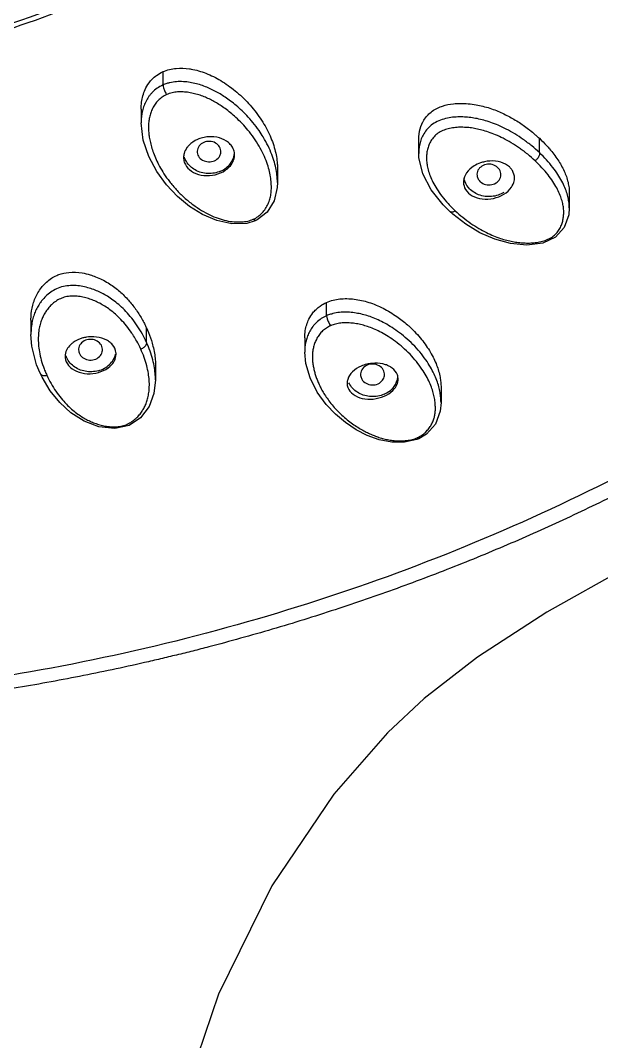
# Model space of a CAD drawing. Extents: x -1802 to -1505, y -7177 to -6757.
# Drawn here: x -1711.32 to -1694.22, y -6979.46 to -6949.41 of the extents above; entities that cross this region are included whole.
import ezdxf

# ---------------------------------------------------------------- set-up
doc = ezdxf.new("R2010")
doc.units = 0
doc.header["$LTSCALE"] = 5
doc.header["$MEASUREMENT"] = 0
doc.layers.add('DWG', color=7, linetype='CONTINUOUS')

msp = doc.modelspace()

# ---------------------------------------------------------------- linework, layer by layer
at = {"layer": 'DWG'}
for p, q in [((-1707.121, -6951.311), (-1707.121, -6950.919)), ((-1707.766, -6952.022), (-1707.766, -6952.427)), ((-1699.598, -6953.326), (-1699.598, -6952.923)), ((-1696.048, -6953.302), (-1696.048, -6952.88)), ((-1699.594, -6953.44), (-1699.598, -6953.324)), ((-1703.755, -6953.755), (-1703.755, -6954.184)), ((-1695.168, -6954.48), (-1695.168, -6954.926)), ((-1698.597, -6955.108), (-1698.693, -6955.02)), ((-1704.657, -6955.384), (-1705.093, -6955.397)), ((-1704.407, -6955.309), (-1704.657, -6955.384)), ((-1702.308, -6958.1), (-1702.308, -6957.708)), ((-1711.007, -6958.234), (-1711.007, -6958.649)), ((-1707.606, -6958.883), (-1707.606, -6958.461)), ((-1710.979, -6958.998), (-1711.007, -6958.649)), ((-1702.953, -6958.755), (-1702.953, -6959.169)), ((-1710.839, -6959.541), (-1710.979, -6958.998)), ((-1710.736, -6959.793), (-1710.839, -6959.541)), ((-1707.343, -6959.554), (-1707.343, -6959.988)), ((-1710.736, -6959.793), (-1710.736, -6959.793)), ((-1710.68, -6959.909), (-1710.736, -6959.793)), ((-1710.443, -6960.306), (-1710.68, -6959.909)), ((-1698.942, -6960.211), (-1698.942, -6960.666)), ((-1699.594, -6961.721), (-1699.658, -6961.746)), ((-1699.594, -6961.721), (-1699.595, -6961.721)), ((-1700.509, -6970.366), (-1700.513, -6970.37))]:
    msp.add_line(p, q, dxfattribs=at)
for points in [[(-1705.093, -6955.397), (-1705.541, -6955.303), (-1705.961, -6955.121), (-1706.346, -6954.882), (-1706.699, -6954.59), (-1707.021, -6954.248), (-1707.306, -6953.857), (-1707.54, -6953.417), (-1707.701, -6952.939), (-1707.766, -6952.427)], [(-1699.228, -6954.396), (-1699.477, -6953.925), (-1699.594, -6953.44)], [(-1703.755, -6954.18), (-1703.761, -6954.328), (-1703.851, -6954.715)], [(-1698.693, -6955.021), (-1698.875, -6954.839), (-1699.228, -6954.396)], [(-1703.851, -6954.715), (-1704.058, -6955.05), (-1704.349, -6955.281), (-1704.408, -6955.309)], [(-1695.168, -6954.926), (-1695.185, -6955.131), (-1695.317, -6955.502), (-1695.57, -6955.786), (-1695.948, -6955.962), (-1696.418, -6956.021), (-1696.898, -6955.977), (-1697.36, -6955.851), (-1697.797, -6955.659)], [(-1697.797, -6955.659), (-1698.21, -6955.409), (-1698.597, -6955.108)], [(-1700.393, -6961.818), (-1700.764, -6961.748), (-1701.111, -6961.621), (-1701.442, -6961.454), (-1701.756, -6961.246), (-1702.051, -6960.997), (-1702.323, -6960.707), (-1702.583, -6960.349), (-1702.795, -6959.929), (-1702.919, -6959.505), (-1702.953, -6959.169)], [(-1707.343, -6959.988), (-1707.387, -6960.391), (-1707.528, -6960.769), (-1707.78, -6961.102), (-1708.122, -6961.331), (-1708.539, -6961.421), (-1709.007, -6961.366), (-1709.444, -6961.201), (-1709.829, -6960.959), (-1710.16, -6960.657), (-1710.443, -6960.306)], [(-1698.942, -6960.657), (-1698.962, -6960.904), (-1699.109, -6961.287)], [(-1699.109, -6961.287), (-1699.37, -6961.585), (-1699.595, -6961.721)], [(-1699.658, -6961.746), (-1700.014, -6961.821), (-1700.393, -6961.818)], [(-1689.8, -6963.61), (-1691.127, -6964.307), (-1693.482, -6965.506), (-1695.828, -6966.817), (-1697.873, -6968.145), (-1699.441, -6969.362), (-1700.509, -6970.366)], [(-1700.513, -6970.37), (-1702.094, -6972.18), (-1703.919, -6974.877), (-1705.484, -6978.057), (-1706.514, -6981.097)]]:
    msp.add_lwpolyline(points, dxfattribs=at)
for points, start_tangent, end_tangent in [([(-1666.246, -6921.242), (-1666.373, -6924.492), (-1666.936, -6928.8), (-1667.944, -6933.048), (-1669.389, -6937.2), (-1671.26, -6941.224), (-1673.541, -6945.086), (-1676.214, -6948.757), (-1679.258, -6952.207), (-1682.649, -6955.407), (-1686.357, -6958.332), (-1690.355, -6960.958), (-1694.61, -6963.265), (-1699.087, -6965.233), (-1703.751, -6966.847), (-1708.563, -6968.094), (-1713.486, -6968.963)], (-0.000016, -1), (-0.990792, -0.135394)), ([(-1700.142, -6942.628), (-1703.733, -6945.589), (-1707.902, -6948.014), (-1712.491, -6949.793), (-1717.136, -6950.841)], (-0.71555, -0.698561), (-0.988684, -0.150011)), ([(-1700.016, -6942.762), (-1701.69, -6944.254), (-1704.44, -6946.257), (-1707.451, -6947.958), (-1710.676, -6949.334), (-1714.071, -6950.365), (-1717.585, -6951.035)], (-0.719061, -0.694947), (-0.990792, -0.135394)), ([(-1707.437, -6951.135), (-1707.314, -6951.029)], (0.702525, 0.711659), (0.810133, 0.586247)), ([(-1707.314, -6951.029), (-1707.121, -6950.919)], (0.810133, 0.586247), (0.915444, 0.402445)), ([(-1707.121, -6950.919), (-1706.735, -6950.822)], (0.915444, 0.402445), (0.995936, 0.090067)), ([(-1706.735, -6950.822), (-1706.343, -6950.836)], (0.995936, 0.090067), (0.989101, -0.147238)), ([(-1706.343, -6950.836), (-1706.297, -6950.844)], (0.989101, -0.147238), (0.985602, -0.16908)), ([(-1706.297, -6950.844), (-1705.858, -6950.966), (-1705.423, -6951.181), (-1705.001, -6951.48), (-1704.602, -6951.856)], (0.985602, -0.16908), (0.675063, -0.73776)), ([(-1707.648, -6951.447), (-1707.53, -6951.244)], (0.41269, 0.910872), (0.591919, 0.805998)), ([(-1707.53, -6951.244), (-1707.437, -6951.135)], (0.591919, 0.805998), (0.702525, 0.711659)), ([(-1707.121, -6951.311), (-1707.296, -6951.409)], (-0.915492, -0.402336), (-0.820143, -0.572159)), ([(-1707.006, -6951.268), (-1707.121, -6951.311)], (-0.955049, -0.296448), (-0.915355, -0.402647)), ([(-1707.121, -6951.311), (-1707.106, -6951.393), (-1707.065, -6951.5), (-1707.013, -6951.594)], (0.000018, -1), (0.562873, -0.826543)), ([(-1706.963, -6951.256), (-1707.006, -6951.268)], (-0.96556, -0.260181), (-0.955049, -0.296448)), ([(-1706.923, -6951.246), (-1706.963, -6951.256)], (-0.973792, -0.227441), (-0.96556, -0.260181)), ([(-1706.523, -6951.214), (-1706.725, -6951.215), (-1706.923, -6951.246)], (-0.998245, 0.059221), (-0.973792, -0.227441)), ([(-1706.327, -6951.237), (-1706.523, -6951.214)], (-0.98658, 0.163282), (-0.998245, 0.059221)), ([(-1705.633, -6951.469), (-1705.79, -6951.396), (-1705.959, -6951.33), (-1706.139, -6951.276), (-1706.327, -6951.237)], (-0.891973, 0.452088), (-0.98658, 0.163282)), ([(-1707.753, -6951.818), (-1707.648, -6951.447)], (0.131714, 0.991288), (0.41269, 0.910872)), ([(-1707.493, -6951.591), (-1707.547, -6951.662), (-1707.63, -6951.807)], (-0.635006, -0.772508), (-0.438778, -0.898595)), ([(-1707.296, -6951.409), (-1707.435, -6951.526), (-1707.493, -6951.591)], (-0.820143, -0.572159), (-0.635006, -0.772508)), ([(-1707.013, -6951.594), (-1707.149, -6951.671)], (-0.915452, -0.402427), (-0.822629, -0.568578)), ([(-1706.856, -6951.542), (-1707.013, -6951.594)], (-0.972711, -0.232021), (-0.915375, -0.402603)), ([(-1705.729, -6951.74), (-1705.875, -6951.673), (-1706.029, -6951.614), (-1706.192, -6951.567), (-1706.36, -6951.533), (-1706.53, -6951.515), (-1706.698, -6951.517), (-1706.856, -6951.542)], (-0.894883, 0.446301), (-0.972711, -0.232021)), ([(-1704.659, -6952.207), (-1704.838, -6952.031), (-1705.008, -6951.882), (-1705.173, -6951.755), (-1705.329, -6951.646), (-1705.481, -6951.552), (-1705.633, -6951.469)], (-0.688123, 0.725594), (-0.891973, 0.452088)), ([(-1707.766, -6952.022), (-1707.753, -6951.818)], (-0.000517, 1), (0.131714, 0.991288)), ([(-1707.63, -6951.807), (-1707.692, -6951.955), (-1707.733, -6952.106)], (-0.438778, -0.898595), (-0.21091, -0.977505)), ([(-1707.149, -6951.671), (-1707.261, -6951.764), (-1707.354, -6951.876), (-1707.427, -6951.999), (-1707.481, -6952.131)], (-0.822629, -0.568578), (-0.325603, -0.945507)), ([(-1704.974, -6952.269), (-1705.138, -6952.128), (-1705.295, -6952.006), (-1705.444, -6951.904), (-1705.587, -6951.816), (-1705.729, -6951.74)], (-0.737418, 0.675436), (-0.894883, 0.446301)), ([(-1704.602, -6951.856), (-1704.26, -6952.291)], (0.675063, -0.73776), (0.55761, -0.830103)), ([(-1698.963, -6951.955), (-1698.895, -6951.93)], (0.931005, 0.365005), (0.950501, 0.310722)), ([(-1698.895, -6951.93), (-1698.578, -6951.864), (-1698.144, -6951.862), (-1697.912, -6951.892)], (0.950501, 0.310722), (0.984829, -0.17353)), ([(-1697.912, -6951.892), (-1697.709, -6951.936)], (0.984829, -0.17353), (0.969517, -0.245022)), ([(-1697.709, -6951.936), (-1697.313, -6952.065), (-1696.96, -6952.229)], (0.969517, -0.245022), (0.884262, -0.466992)), ([(-1707.733, -6952.106), (-1707.757, -6952.255)], (-0.21091, -0.977505), (-0.107176, -0.99424)), ([(-1707.481, -6952.131), (-1707.519, -6952.265)], (-0.325603, -0.945507), (-0.212768, -0.977103)), ([(-1704.474, -6952.417), (-1704.659, -6952.207)], (-0.63205, 0.774928), (-0.688123, 0.725594)), ([(-1699.465, -6952.382), (-1699.267, -6952.136)], (0.4874, 0.873179), (0.752449, 0.658651)), ([(-1699.267, -6952.136), (-1698.963, -6951.955)], (0.752449, 0.658651), (0.931005, 0.365005)), ([(-1696.96, -6952.229), (-1696.636, -6952.419), (-1696.334, -6952.635), (-1696.167, -6952.773)], (0.884262, -0.466992), (0.755597, -0.655037)), ([(-1707.757, -6952.255), (-1707.766, -6952.401), (-1707.766, -6952.426)], (-0.107176, -0.99424), (-0.000004, -1)), ([(-1707.541, -6952.4), (-1707.549, -6952.534), (-1707.545, -6952.67)], (-0.10796, -0.994155), (0.068006, -0.997685)), ([(-1707.519, -6952.265), (-1707.541, -6952.4)], (-0.212768, -0.977103), (-0.10796, -0.994155)), ([(-1704.787, -6952.453), (-1704.802, -6952.437), (-1704.974, -6952.269)], (-0.686388, 0.727235), (-0.737418, 0.675436)), ([(-1704.624, -6952.637), (-1704.787, -6952.453)], (-0.634636, 0.772811), (-0.686388, 0.727235)), ([(-1704.175, -6952.841), (-1704.295, -6952.655), (-1704.474, -6952.417)], (-0.518404, 0.855136), (-0.63205, 0.774928)), ([(-1704.26, -6952.291), (-1703.998, -6952.753), (-1703.83, -6953.208)], (0.55761, -0.830103), (0.256879, -0.966443)), ([(-1699.573, -6952.673), (-1699.474, -6952.397), (-1699.465, -6952.382)], (0.206901, 0.978362), (0.4874, 0.873179)), ([(-1699.057, -6952.388), (-1699.231, -6952.497), (-1699.368, -6952.633)], (-0.897267, -0.441487), (-0.632732, -0.774371)), ([(-1698.859, -6952.313), (-1699.057, -6952.388)], (-0.961728, -0.274006), (-0.897267, -0.441487)), ([(-1698.651, -6952.269), (-1698.859, -6952.313)], (-0.990261, -0.139226), (-0.961728, -0.274006)), ([(-1697.685, -6952.348), (-1697.879, -6952.302), (-1698.066, -6952.272), (-1698.252, -6952.254), (-1698.446, -6952.252), (-1698.651, -6952.269)], (-0.964913, 0.262571), (-0.990261, -0.139226)), ([(-1696.774, -6952.748), (-1697.022, -6952.609), (-1697.257, -6952.498), (-1697.478, -6952.412), (-1697.685, -6952.348)], (-0.854642, 0.519218), (-0.964913, 0.262571)), ([(-1707.545, -6952.67), (-1707.53, -6952.812), (-1707.502, -6952.965), (-1707.461, -6953.131)], (0.068006, -0.997685), (0.274944, -0.96146)), ([(-1705.784, -6952.836), (-1705.958, -6952.864)], (-0.997557, -0.069853), (-0.96949, -0.24513)), ([(-1705.194, -6953.008), (-1705.462, -6952.869), (-1705.784, -6952.836)], (-0.761042, 0.648703), (-0.997557, -0.069853)), ([(-1704.452, -6952.866), (-1704.624, -6952.637)], (-0.57118, 0.820825), (-0.634636, 0.772811)), ([(-1704.133, -6952.913), (-1704.175, -6952.841)], (-0.498193, 0.867066), (-0.518404, 0.855136)), ([(-1699.598, -6952.923), (-1699.582, -6952.72)], (0.000011, 1), (0.16602, 0.986122)), ([(-1699.582, -6952.72), (-1699.573, -6952.673)], (0.16602, 0.986122), (0.206901, 0.978362)), ([(-1699.368, -6952.633), (-1699.469, -6952.783), (-1699.536, -6952.937), (-1699.576, -6953.087)], (-0.632732, -0.774371), (-0.19145, -0.981502)), ([(-1699.064, -6952.756), (-1699.173, -6952.862), (-1699.256, -6952.985), (-1699.314, -6953.116)], (-0.78455, -0.620065), (-0.328653, -0.944451)), ([(-1698.931, -6952.672), (-1699.064, -6952.756)], (-0.895648, -0.444764), (-0.78455, -0.620065)), ([(-1698.774, -6952.611), (-1698.931, -6952.672)], (-0.959473, -0.281799), (-0.895648, -0.444764)), ([(-1698.602, -6952.574), (-1698.774, -6952.611)], (-0.988802, -0.149233), (-0.959473, -0.281799)), ([(-1697.737, -6952.638), (-1697.916, -6952.598), (-1698.086, -6952.571), (-1698.254, -6952.558), (-1698.425, -6952.557), (-1698.602, -6952.574)], (-0.96724, 0.253863), (-0.988802, -0.149233)), ([(-1696.876, -6953.01), (-1697.113, -6952.879), (-1697.336, -6952.775), (-1697.544, -6952.696), (-1697.737, -6952.638)], (-0.857596, 0.514324), (-0.96724, 0.253863)), ([(-1696.048, -6953.302), (-1696.271, -6953.106), (-1696.52, -6952.916), (-1696.774, -6952.748)], (-0.726666, 0.686991), (-0.854642, 0.519218)), ([(-1696.167, -6952.773), (-1696.09, -6952.842)], (0.755597, -0.655037), (0.739647, -0.672995)), ([(-1696.09, -6952.842), (-1696.048, -6952.88)], (0.739647, -0.672995), (0.730678, -0.682722)), ([(-1707.461, -6953.131), (-1707.402, -6953.311), (-1707.324, -6953.503), (-1707.223, -6953.705), (-1707.094, -6953.921), (-1706.93, -6954.152), (-1706.73, -6954.39), (-1706.496, -6954.622), (-1706.242, -6954.83), (-1705.986, -6955.001), (-1705.74, -6955.134), (-1705.5, -6955.234), (-1705.26, -6955.302), (-1705.027, -6955.337)], (0.274944, -0.96146), (0.996805, -0.079873)), ([(-1706.361, -6953.088), (-1706.417, -6953.155)], (-0.692986, -0.720951), (-0.589072, -0.808081)), ([(-1706.107, -6952.915), (-1706.361, -6953.088)], (-0.915446, -0.402441), (-0.692986, -0.720951)), ([(-1705.925, -6953.002), (-1706.059, -6953.106), (-1706.115, -6953.254)], (-0.915446, -0.402441), (-0.059236, -0.998244)), ([(-1705.958, -6952.864), (-1706.107, -6952.915)], (-0.96949, -0.24513), (-0.915446, -0.402441)), ([(-1705.429, -6953.348), (-1705.418, -6953.286), (-1705.455, -6953.133), (-1705.576, -6953.018), (-1705.748, -6952.969), (-1705.925, -6953.002)], (0.299407, 0.954126), (-0.915446, -0.402441)), ([(-1705.097, -6953.115), (-1705.194, -6953.008)], (-0.567344, 0.823481), (-0.761042, 0.648703)), ([(-1705.068, -6953.162), (-1705.097, -6953.115)], (-0.469298, 0.88304), (-0.567344, 0.823481)), ([(-1704.295, -6953.113), (-1704.452, -6952.866)], (-0.500575, 0.865693), (-0.57118, 0.820825)), ([(-1704.165, -6953.361), (-1704.295, -6953.113)], (-0.422858, 0.906196), (-0.500575, 0.865693)), ([(-1703.998, -6953.172), (-1704.133, -6952.913)], (-0.420512, 0.907287), (-0.498193, 0.867066)), ([(-1699.576, -6953.087), (-1699.595, -6953.233)], (-0.19145, -0.981502), (-0.071599, -0.997434)), ([(-1699.314, -6953.116), (-1699.349, -6953.246)], (-0.328653, -0.944451), (-0.193515, -0.981097)), ([(-1696.631, -6953.169), (-1696.876, -6953.01)], (-0.818397, 0.574653), (-0.857596, 0.514324)), ([(-1696.048, -6952.88), (-1695.835, -6953.094)], (0.730678, -0.682722), (0.677446, -0.735573)), ([(-1695.835, -6953.094), (-1695.75, -6953.19)], (0.677446, -0.735573), (0.651803, -0.758388)), ([(-1706.5, -6953.326), (-1706.516, -6953.445)], (-0.259208, -0.965821), (-0.000059, -1)), ([(-1706.516, -6953.445), (-1706.496, -6953.577), (-1706.489, -6953.598)], (-0.000059, -1), (0.352195, -0.935927)), ([(-1706.417, -6953.155), (-1706.5, -6953.326)], (-0.589072, -0.808081), (-0.259208, -0.965821)), ([(-1705.426, -6953.846), (-1705.806, -6953.916), (-1706.175, -6953.812), (-1706.435, -6953.563), (-1706.49, -6953.438)], (-0.915446, -0.402441), (-0.29758, 0.954697)), ([(-1706.115, -6953.254), (-1706.105, -6953.34)], (-0.059236, -0.998244), (0.267768, -0.963483)), ([(-1706.105, -6953.34), (-1706.077, -6953.407), (-1705.956, -6953.523), (-1705.784, -6953.571), (-1705.608, -6953.539)], (0.267768, -0.963483), (0.915446, 0.402441)), ([(-1705.608, -6953.539), (-1705.473, -6953.434), (-1705.429, -6953.348)], (0.915446, 0.402441), (0.299407, 0.954126)), ([(-1705.426, -6953.846), (-1705.138, -6953.622), (-1705.024, -6953.361)], (0.915446, 0.402441), (0.165504, 0.986209)), ([(-1705.017, -6953.367), (-1705.04, -6953.228), (-1705.068, -6953.162)], (-0.001193, 0.999999), (-0.469298, 0.88304)), ([(-1705.06, -6953.561), (-1705.032, -6953.482), (-1705.017, -6953.367)], (0.417007, 0.908903), (-0.001193, 0.999999)), ([(-1704.068, -6953.594), (-1704.165, -6953.361)], (-0.340688, 0.940176), (-0.422858, 0.906196)), ([(-1703.827, -6953.643), (-1703.897, -6953.416), (-1703.998, -6953.172)], (-0.251567, 0.96784), (-0.420512, 0.907287)), ([(-1703.83, -6953.208), (-1703.759, -6953.633)], (0.256879, -0.966443), (0.066647, -0.997777)), ([(-1699.595, -6953.233), (-1699.598, -6953.324)], (-0.071599, -0.997434), (-0.001562, -0.999999)), ([(-1699.349, -6953.246), (-1699.366, -6953.376), (-1699.368, -6953.51)], (-0.193515, -0.981097), (0.041471, -0.99914)), ([(-1696.528, -6953.244), (-1696.631, -6953.169)], (-0.800445, 0.599406), (-0.818397, 0.574653)), ([(-1696.452, -6953.302), (-1696.528, -6953.244)], (-0.786589, 0.617477), (-0.800445, 0.599406)), ([(-1696.392, -6953.35), (-1696.452, -6953.302)], (-0.775102, 0.631836), (-0.786589, 0.617477)), ([(-1696.176, -6953.539), (-1696.392, -6953.35)], (-0.72979, 0.683672), (-0.775102, 0.631836)), ([(-1696.048, -6953.302), (-1696.053, -6953.384), (-1696.1, -6953.47), (-1696.103, -6953.474)], (0.234855, -0.97203), (-0.631683, -0.775227)), ([(-1695.653, -6953.735), (-1695.837, -6953.517), (-1696.048, -6953.302)], (-0.613138, 0.789976), (-0.726666, 0.68699)), ([(-1695.75, -6953.19), (-1695.504, -6953.514)], (0.651803, -0.758388), (0.550764, -0.834661)), ([(-1706.489, -6953.598), (-1706.346, -6953.799), (-1706.079, -6953.941), (-1705.752, -6953.976), (-1705.426, -6953.897)], (0.352195, -0.935927), (0.915446, 0.402441)), ([(-1705.426, -6953.897), (-1705.171, -6953.722), (-1705.06, -6953.561)], (0.915446, 0.402441), (0.417007, 0.908903)), ([(-1703.958, -6954.01), (-1704.001, -6953.809), (-1704.068, -6953.594)], (-0.16093, 0.986966), (-0.340688, 0.940176)), ([(-1703.755, -6954.18), (-1703.76, -6954.055), (-1703.782, -6953.855), (-1703.827, -6953.643)], (-0.00199, 0.999998), (-0.251567, 0.96784)), ([(-1703.759, -6953.633), (-1703.755, -6953.755)], (0.066647, -0.997777), (0.002022, -0.999998)), ([(-1699.368, -6953.51), (-1699.354, -6953.652), (-1699.321, -6953.809), (-1699.263, -6953.983)], (0.041471, -0.99914), (0.363133, -0.931737)), ([(-1697.971, -6953.694), (-1698.188, -6953.896)], (-0.847292, -0.531127), (-0.56688, -0.8238)), ([(-1697.779, -6953.602), (-1697.971, -6953.694)], (-0.944957, -0.327196), (-0.847292, -0.531127)), ([(-1697.74, -6953.7), (-1697.855, -6953.822), (-1697.883, -6953.978)], (-0.847292, -0.531127), (0.120609, -0.9927)), ([(-1697.666, -6953.571), (-1697.779, -6953.602)], (-0.976185, -0.216938), (-0.944957, -0.327196)), ([(-1697.247, -6953.768), (-1697.389, -6953.668), (-1697.57, -6953.643), (-1697.74, -6953.7)], (-0.641731, 0.76693), (-0.847292, -0.531127)), ([(-1697.04, -6953.644), (-1697.337, -6953.552), (-1697.666, -6953.571)], (-0.872647, 0.488351), (-0.976185, -0.216938)), ([(-1696.93, -6953.722), (-1697.04, -6953.644)], (-0.742394, 0.669963), (-0.872647, 0.488351)), ([(-1696.905, -6953.746), (-1696.93, -6953.722)], (-0.696163, 0.717884), (-0.742394, 0.669963)), ([(-1696.78, -6954.045), (-1696.84, -6953.831), (-1696.905, -6953.746)], (-0.00974, 0.999953), (-0.696163, 0.717884)), ([(-1696.103, -6953.474), (-1696.176, -6953.539)], (-0.631683, -0.775227), (-0.843738, -0.536755)), ([(-1695.972, -6953.745), (-1696.176, -6953.539)], (-0.67719, 0.735808), (-0.729791, 0.68367)), ([(-1695.794, -6953.954), (-1695.972, -6953.745)], (-0.616857, 0.787075), (-0.67719, 0.735808)), ([(-1695.503, -6953.945), (-1695.653, -6953.735)], (-0.545594, 0.83805), (-0.613138, 0.789976)), ([(-1695.504, -6953.514), (-1695.32, -6953.843)], (0.550764, -0.834661), (0.416171, -0.909287)), ([(-1703.977, -6954.669), (-1703.947, -6954.526), (-1703.933, -6954.37), (-1703.937, -6954.198), (-1703.958, -6954.01)], (0.276174, 0.961108), (-0.16093, 0.986966)), ([(-1699.263, -6953.983), (-1699.178, -6954.171), (-1699.065, -6954.369)], (0.363133, -0.931737), (0.53488, -0.844928)), ([(-1698.188, -6953.896), (-1698.279, -6954.143)], (-0.56688, -0.8238), (-0.065329, -0.997864)), ([(-1697.883, -6953.978), (-1697.871, -6954.031)], (0.120609, -0.9927), (0.322783, -0.946473)), ([(-1697.871, -6954.031), (-1697.817, -6954.125), (-1697.675, -6954.225), (-1697.495, -6954.25), (-1697.324, -6954.193)], (0.322783, -0.946473), (0.847292, 0.531127)), ([(-1697.324, -6954.193), (-1697.21, -6954.071), (-1697.184, -6953.994)], (0.847292, 0.531127), (0.179062, 0.983838)), ([(-1697.184, -6953.994), (-1697.181, -6953.915), (-1697.247, -6953.768)], (0.179062, 0.983838), (-0.641731, 0.76693)), ([(-1696.79, -6954.136), (-1696.781, -6954.072), (-1696.78, -6954.045)], (0.213289, 0.976989), (-0.00974, 0.999953)), ([(-1695.649, -6954.154), (-1695.794, -6953.954)], (-0.549635, 0.835405), (-0.616857, 0.787075)), ([(-1695.168, -6954.925), (-1695.172, -6954.821), (-1695.193, -6954.671), (-1695.233, -6954.508), (-1695.297, -6954.331), (-1695.386, -6954.143), (-1695.503, -6953.945)], (0.000035, 1), (-0.545594, 0.83805)), ([(-1695.32, -6953.843), (-1695.205, -6954.174), (-1695.176, -6954.339)], (0.416171, -0.909287), (0.110428, -0.993884)), ([(-1698.279, -6954.143), (-1698.28, -6954.173)], (-0.065329, -0.997864), (0.009464, -0.999955)), ([(-1698.28, -6954.173), (-1698.223, -6954.382), (-1698.027, -6954.571), (-1697.729, -6954.665), (-1697.396, -6954.647), (-1697.089, -6954.523)], (0.009464, -0.999955), (0.847292, 0.531127)), ([(-1698.137, -6954.329), (-1698.266, -6954.073)], (-0.641702, 0.766954), (-0.224496, 0.974475)), ([(-1697.089, -6954.472), (-1697.452, -6954.592), (-1697.835, -6954.54), (-1698.137, -6954.329)], (-0.847292, -0.531127), (-0.641702, 0.766954)), ([(-1697.089, -6954.523), (-1696.872, -6954.32), (-1696.79, -6954.136)], (0.847292, 0.531127), (0.213289, 0.976989)), ([(-1695.452, -6954.518), (-1695.537, -6954.341), (-1695.649, -6954.154)], (-0.389906, 0.920855), (-0.549635, 0.835405)), ([(-1695.176, -6954.339), (-1695.168, -6954.48)], (0.110428, -0.993884), (0.000407, -1)), ([(-1699.065, -6954.369), (-1698.917, -6954.581), (-1698.733, -6954.801), (-1698.605, -6954.934)], (0.53488, -0.844928), (0.709569, -0.704636)), ([(-1695.392, -6954.682), (-1695.452, -6954.518)], (-0.294472, 0.95566), (-0.389906, 0.920855)), ([(-1704.466, -6955.262), (-1704.323, -6955.18), (-1704.204, -6955.074), (-1704.104, -6954.946)], (0.915275, 0.40283), (0.546561, 0.837419)), ([(-1704.104, -6954.946), (-1704.028, -6954.808), (-1703.977, -6954.669)], (0.546561, 0.837419), (0.276174, 0.961108)), ([(-1698.605, -6954.934), (-1698.525, -6955.012)], (0.709569, -0.704636), (0.729739, -0.683726)), ([(-1695.343, -6955.221), (-1695.332, -6955.098), (-1695.335, -6954.969), (-1695.354, -6954.832), (-1695.392, -6954.682)], (0.146811, 0.989165), (-0.294472, 0.95566)), ([(-1698.693, -6955.02), (-1698.68, -6955.03), (-1698.61, -6955.043), (-1698.525, -6955.012)], (0.717649, -0.696405), (0.85083, 0.52544)), ([(-1698.525, -6955.012), (-1698.303, -6955.204), (-1698.065, -6955.382)], (0.729739, -0.683726), (0.823488, -0.567334)), ([(-1695.578, -6955.702), (-1695.484, -6955.591), (-1695.415, -6955.469), (-1695.369, -6955.344), (-1695.343, -6955.221)], (0.71738, 0.696682), (0.146811, 0.989165)), ([(-1705.027, -6955.337), (-1704.813, -6955.339), (-1704.628, -6955.314), (-1704.466, -6955.262)], (0.996805, -0.079873), (0.915598, 0.402095)), ([(-1704.409, -6955.29), (-1704.466, -6955.262)], (-0.998524, -0.05432), (-0.578468, 0.815705)), ([(-1698.065, -6955.382), (-1697.829, -6955.533), (-1697.605, -6955.653), (-1697.394, -6955.75), (-1697.195, -6955.824), (-1697.009, -6955.879), (-1696.834, -6955.918), (-1696.668, -6955.944), (-1696.505, -6955.958), (-1696.34, -6955.961), (-1696.169, -6955.948), (-1695.998, -6955.918), (-1695.837, -6955.867), (-1695.696, -6955.795), (-1695.578, -6955.702)], (0.823488, -0.567334), (0.71738, 0.696682)), ([(-1710.778, -6957.384), (-1710.547, -6957.108), (-1710.25, -6956.915), (-1710.184, -6956.889)], (0.531756, 0.846898), (0.939753, 0.341855)), ([(-1710.184, -6956.889), (-1709.896, -6956.824), (-1709.505, -6956.84), (-1709.268, -6956.895)], (0.939753, 0.341855), (0.9579, -0.287103)), ([(-1709.268, -6956.895), (-1709.106, -6956.951), (-1708.737, -6957.135), (-1708.427, -6957.36), (-1708.17, -6957.608)], (0.9579, -0.287103), (0.676564, -0.736384)), ([(-1710.204, -6957.288), (-1710.385, -6957.38)], (-0.930457, -0.366401), (-0.845129, -0.534563)), ([(-1709.037, -6957.381), (-1709.202, -6957.316), (-1709.38, -6957.263), (-1709.576, -6957.225), (-1709.786, -6957.211), (-1710, -6957.23), (-1710.204, -6957.288)], (-0.914693, 0.40415), (-0.930457, -0.366401)), ([(-1710.929, -6957.71), (-1710.778, -6957.384)], (0.305244, 0.952274), (0.531756, 0.846898)), ([(-1710.538, -6957.496), (-1710.662, -6957.624), (-1710.726, -6957.706)], (-0.745888, -0.666071), (-0.582004, -0.813186)), ([(-1710.385, -6957.38), (-1710.538, -6957.496)], (-0.845129, -0.534563), (-0.745888, -0.666071)), ([(-1710.246, -6957.655), (-1710.373, -6957.749)], (-0.849275, -0.52795), (-0.751616, -0.659601)), ([(-1710.103, -6957.583), (-1710.246, -6957.655)], (-0.93186, -0.362818), (-0.849275, -0.52795)), ([(-1708.983, -6957.735), (-1709.129, -6957.665), (-1709.277, -6957.608), (-1709.435, -6957.563), (-1709.604, -6957.533), (-1709.778, -6957.523), (-1709.947, -6957.539), (-1710.103, -6957.583)], (-0.885366, 0.464894), (-0.93186, -0.362818)), ([(-1708.553, -6957.668), (-1708.717, -6957.553), (-1708.878, -6957.459), (-1709.037, -6957.381)], (-0.795881, 0.605453), (-0.914693, 0.40415)), ([(-1708.17, -6957.608), (-1707.953, -6957.872)], (0.676564, -0.736384), (0.593103, -0.805127)), ([(-1702.308, -6957.708), (-1701.922, -6957.607)], (0.915444, 0.402445), (0.993559, 0.113317)), ([(-1701.922, -6957.607), (-1701.497, -6957.612)], (0.993559, 0.113317), (0.992483, -0.122386)), ([(-1701.497, -6957.612), (-1701.067, -6957.707), (-1700.645, -6957.882), (-1700.242, -6958.125), (-1699.93, -6958.367)], (0.992483, -0.122386), (0.754063, -0.656802)), ([(-1710.997, -6958.044), (-1710.929, -6957.71)], (0.100439, 0.994943), (0.305244, 0.952274)), ([(-1710.726, -6957.706), (-1710.759, -6957.754), (-1710.836, -6957.887), (-1710.898, -6958.027), (-1710.948, -6958.179)], (-0.582004, -0.813186), (-0.261385, -0.965235)), ([(-1710.373, -6957.749), (-1710.48, -6957.858), (-1710.565, -6957.971), (-1710.634, -6958.089)], (-0.751616, -0.659601), (-0.458083, -0.888909)), ([(-1708.524, -6958.054), (-1708.683, -6957.925), (-1708.835, -6957.82), (-1708.983, -6957.735)], (-0.748577, 0.663048), (-0.885366, 0.464894)), ([(-1708.385, -6957.807), (-1708.553, -6957.668)], (-0.744322, 0.667821), (-0.795881, 0.605453)), ([(-1708.214, -6957.974), (-1708.385, -6957.807)], (-0.687381, 0.726297), (-0.744322, 0.667821)), ([(-1707.953, -6957.872), (-1707.766, -6958.155), (-1707.685, -6958.299)], (0.593103, -0.805127), (0.465954, -0.884809)), ([(-1702.712, -6958.017), (-1702.619, -6957.914), (-1702.498, -6957.814)], (0.616664, 0.787227), (0.819733, 0.572745)), ([(-1702.498, -6957.814), (-1702.308, -6957.708)], (0.819733, 0.572745), (0.915444, 0.402445)), ([(-1711.007, -6958.234), (-1710.997, -6958.044)], (-0.000234, 1), (0.100439, 0.994943)), ([(-1710.948, -6958.179), (-1710.984, -6958.349)], (-0.261385, -0.965235), (-0.157224, -0.987563)), ([(-1710.634, -6958.089), (-1710.691, -6958.215), (-1710.737, -6958.354), (-1710.771, -6958.51)], (-0.458083, -0.888909), (-0.15863, -0.987338)), ([(-1708.362, -6958.211), (-1708.524, -6958.054)], (-0.691293, 0.722575), (-0.748577, 0.663048)), ([(-1708.04, -6958.611), (-1708.199, -6958.396), (-1708.362, -6958.211)], (-0.560472, 0.828173), (-0.691293, 0.722575)), ([(-1707.606, -6958.883), (-1707.729, -6958.639), (-1707.879, -6958.395), (-1708.043, -6958.17), (-1708.214, -6957.974)], (-0.414607, 0.910001), (-0.687381, 0.726297)), ([(-1702.935, -6958.534), (-1702.827, -6958.2)], (0.164755, 0.986335), (0.447096, 0.894486)), ([(-1702.827, -6958.2), (-1702.712, -6958.017)], (0.447096, 0.894486), (0.616664, 0.787227)), ([(-1702.466, -6958.186), (-1702.604, -6958.295), (-1702.692, -6958.389)], (-0.835657, -0.549252), (-0.63459, -0.772849)), ([(-1702.308, -6958.1), (-1702.466, -6958.186)], (-0.915434, -0.402467), (-0.835657, -0.549252)), ([(-1702.189, -6958.056), (-1702.308, -6958.1)], (-0.954141, -0.299358), (-0.915461, -0.402407)), ([(-1702.308, -6958.1), (-1702.291, -6958.189), (-1702.246, -6958.302), (-1702.19, -6958.397)], (-0.000001, -1), (0.597491, -0.801875)), ([(-1702.144, -6958.043), (-1702.189, -6958.056)], (-0.964557, -0.263875), (-0.954141, -0.299358)), ([(-1701.537, -6958.008), (-1701.732, -6957.994), (-1701.931, -6958.003), (-1702.126, -6958.038), (-1702.144, -6958.043)], (-0.992953, 0.11851), (-0.964557, -0.263875)), ([(-1700.986, -6958.143), (-1701.166, -6958.083), (-1701.348, -6958.039), (-1701.537, -6958.008)], (-0.937893, 0.346923), (-0.992953, 0.11851)), ([(-1700.383, -6958.449), (-1700.593, -6958.323), (-1700.795, -6958.222), (-1700.986, -6958.143)], (-0.841072, 0.540923), (-0.937893, 0.346923)), ([(-1710.984, -6958.349), (-1711.004, -6958.542), (-1711.007, -6958.646)], (-0.157224, -0.987563), (-0.000002, -1)), ([(-1710.771, -6958.51), (-1710.789, -6958.69), (-1710.789, -6958.889)], (-0.15863, -0.987338), (0.051245, -0.998686)), ([(-1707.685, -6958.299), (-1707.623, -6958.424)], (0.465954, -0.884809), (0.428723, -0.903436)), ([(-1707.623, -6958.424), (-1707.606, -6958.461)], (0.428723, -0.903436), (0.417916, -0.908486)), ([(-1707.606, -6958.461), (-1707.579, -6958.521)], (0.417916, -0.908486), (0.399663, -0.916662)), ([(-1707.579, -6958.521), (-1707.462, -6958.831)], (0.399663, -0.916662), (0.300364, -0.953825)), ([(-1702.953, -6958.755), (-1702.935, -6958.534)], (0.000142, 1), (0.164755, 0.986335)), ([(-1702.804, -6958.556), (-1702.869, -6958.695), (-1702.914, -6958.837), (-1702.941, -6958.979)], (-0.477565, -0.878596), (-0.133815, -0.991006)), ([(-1702.692, -6958.389), (-1702.717, -6958.421), (-1702.804, -6958.556)], (-0.63459, -0.772849), (-0.477565, -0.878596)), ([(-1702.314, -6958.464), (-1702.425, -6958.549), (-1702.518, -6958.651), (-1702.592, -6958.765), (-1702.65, -6958.887)], (-0.838903, -0.544282), (-0.365425, -0.930841)), ([(-1702.19, -6958.397), (-1702.314, -6958.464)], (-0.915441, -0.402452), (-0.838903, -0.544282)), ([(-1702.047, -6958.347), (-1702.19, -6958.397)], (-0.966674, -0.256011), (-0.915505, -0.402306)), ([(-1700.883, -6958.504), (-1701.06, -6958.433), (-1701.225, -6958.381), (-1701.389, -6958.343), (-1701.557, -6958.318), (-1701.726, -6958.308), (-1701.891, -6958.317), (-1702.047, -6958.347)], (-0.913615, 0.40658), (-0.966674, -0.256011)), ([(-1700.284, -6958.858), (-1700.494, -6958.715), (-1700.693, -6958.598), (-1700.883, -6958.504)], (-0.804731, 0.593639), (-0.913615, 0.40658)), ([(-1699.717, -6958.997), (-1699.937, -6958.785), (-1700.164, -6958.601), (-1700.383, -6958.449)], (-0.688637, 0.725106), (-0.841072, 0.540923)), ([(-1699.93, -6958.367), (-1699.854, -6958.436)], (0.754063, -0.656802), (0.73424, -0.67889)), ([(-1699.854, -6958.436), (-1699.517, -6958.797)], (0.73424, -0.67889), (0.627267, -0.778804)), ([(-1709.484, -6958.755), (-1709.767, -6958.889)], (-0.96288, -0.269931), (-0.808992, -0.58782)), ([(-1709.363, -6958.809), (-1709.516, -6958.895), (-1709.598, -6959.035)], (-0.96288, -0.269931), (-0.235561, -0.971859)), ([(-1709.372, -6958.731), (-1709.484, -6958.755)], (-0.987168, -0.159682), (-0.96288, -0.269931)), ([(-1709.154, -6958.719), (-1709.372, -6958.731)], (-0.998659, 0.051765), (-0.987168, -0.159682)), ([(-1708.907, -6959.156), (-1708.918, -6959.005), (-1709.018, -6958.873), (-1709.181, -6958.801), (-1709.363, -6958.809)], (0.206988, 0.978344), (-0.96288, -0.269931)), ([(-1708.844, -6958.788), (-1709.154, -6958.719)], (-0.920456, 0.390847), (-0.998659, 0.051765)), ([(-1708.755, -6958.833), (-1708.844, -6958.788)], (-0.859421, 0.511268), (-0.920456, 0.390847)), ([(-1708.703, -6958.867), (-1708.755, -6958.833)], (-0.806743, 0.590903), (-0.859421, 0.511268)), ([(-1707.985, -6958.695), (-1708.04, -6958.611)], (-0.534526, 0.845152), (-0.560472, 0.828173)), ([(-1707.896, -6958.844), (-1707.985, -6958.695)], (-0.48881, 0.87239), (-0.534526, 0.845152)), ([(-1707.777, -6959.079), (-1707.896, -6958.844)], (-0.417193, 0.908818), (-0.48881, 0.87239)), ([(-1707.462, -6958.831), (-1707.417, -6958.992)], (0.300364, -0.953825), (0.243395, -0.969927)), ([(-1699.854, -6959.235), (-1700.066, -6959.033), (-1700.284, -6958.858)], (-0.693028, 0.720911), (-0.804731, 0.593639)), ([(-1699.517, -6958.797), (-1699.253, -6959.177), (-1699.07, -6959.554)], (0.627267, -0.778804), (0.357186, -0.934033)), ([(-1710.789, -6958.889), (-1710.767, -6959.106)], (0.051245, -0.998686), (0.149043, -0.988831)), ([(-1710.767, -6959.106), (-1710.719, -6959.344)], (0.149043, -0.988831), (0.243632, -0.969868)), ([(-1709.959, -6959.112), (-1710.002, -6959.296)], (-0.42622, -0.90462), (-0.007156, -0.999974)), ([(-1709.843, -6958.953), (-1709.952, -6959.098), (-1709.959, -6959.112)], (-0.7194, -0.694596), (-0.42622, -0.90462)), ([(-1709.767, -6958.889), (-1709.843, -6958.953)], (-0.808992, -0.58782), (-0.7194, -0.694596)), ([(-1709.598, -6959.035), (-1709.595, -6959.175)], (-0.235561, -0.971859), (0.281118, -0.959673)), ([(-1709.144, -6959.389), (-1708.991, -6959.304), (-1708.908, -6959.163), (-1708.907, -6959.156)], (0.96288, 0.269931), (0.206988, 0.978344)), ([(-1708.611, -6958.952), (-1708.703, -6958.867)], (-0.650398, 0.759593), (-0.806743, 0.590903)), ([(-1708.503, -6959.229), (-1708.505, -6959.181), (-1708.611, -6958.952)], (0.008016, 0.999968), (-0.650398, 0.759593)), ([(-1707.622, -6958.961), (-1707.685, -6959.033), (-1707.777, -6959.079)], (-0.460157, -0.887838), (-0.960993, -0.276572)), ([(-1707.676, -6959.326), (-1707.777, -6959.079)], (-0.337994, 0.941148), (-0.417195, 0.908817)), ([(-1707.606, -6958.883), (-1707.622, -6958.961)], (0.120057, -0.992767), (-0.460157, -0.887838)), ([(-1707.501, -6959.141), (-1707.606, -6958.883)], (-0.3356, 0.942005), (-0.414608, 0.91)), ([(-1707.423, -6959.395), (-1707.501, -6959.141)], (-0.249864, 0.968281), (-0.3356, 0.942005)), ([(-1707.417, -6958.992), (-1707.373, -6959.201)], (0.243395, -0.969927), (0.16226, -0.986748)), ([(-1702.941, -6958.979), (-1702.952, -6959.119), (-1702.953, -6959.166)], (-0.133815, -0.991006), (-0.000003, -1)), ([(-1702.69, -6959.013), (-1702.715, -6959.14), (-1702.726, -6959.268), (-1702.724, -6959.395)], (-0.24842, -0.968652), (0.06029, -0.998181)), ([(-1702.65, -6958.887), (-1702.69, -6959.013)], (-0.365425, -0.930841), (-0.24842, -0.968652)), ([(-1699.354, -6959.451), (-1699.519, -6959.224), (-1699.717, -6958.997)], (-0.553364, 0.83294), (-0.688637, 0.725106)), ([(-1710.719, -6959.344), (-1710.642, -6959.6), (-1710.59, -6959.734)], (0.243632, -0.969868), (0.378857, -0.925455)), ([(-1710.002, -6959.296), (-1710, -6959.339), (-1709.898, -6959.568), (-1709.665, -6959.734), (-1709.353, -6959.805), (-1709.021, -6959.768)], (-0.007156, -0.999974), (0.96288, 0.269931)), ([(-1709.021, -6959.718), (-1709.408, -6959.735), (-1709.754, -6959.583), (-1709.966, -6959.302), (-1709.97, -6959.29)], (-0.96288, -0.269931), (-0.327982, 0.944684)), ([(-1709.595, -6959.175), (-1709.589, -6959.193), (-1709.489, -6959.326), (-1709.326, -6959.397), (-1709.144, -6959.389)], (0.281118, -0.959673), (0.96288, 0.269931)), ([(-1709.021, -6959.718), (-1708.695, -6959.535), (-1708.519, -6959.237), (-1708.517, -6959.228)], (0.96288, 0.269931), (0.21928, 0.975662)), ([(-1709.021, -6959.768), (-1708.737, -6959.634), (-1708.568, -6959.454)], (0.96288, 0.269931), (0.511898, 0.859046)), ([(-1708.568, -6959.454), (-1708.551, -6959.424), (-1708.503, -6959.229)], (0.511898, 0.859046), (0.008016, 0.999968)), ([(-1707.6, -6959.57), (-1707.676, -6959.326)], (-0.251983, 0.967732), (-0.337994, 0.941148)), ([(-1707.343, -6959.988), (-1707.348, -6959.85), (-1707.373, -6959.632), (-1707.423, -6959.395)], (-0.000294, 1), (-0.249864, 0.968281)), ([(-1707.373, -6959.201), (-1707.349, -6959.399)], (0.16226, -0.986748), (0.075957, -0.997111)), ([(-1707.349, -6959.399), (-1707.343, -6959.554)], (0.075957, -0.997111), (0.000059, -1)), ([(-1702.724, -6959.395), (-1702.711, -6959.522), (-1702.688, -6959.647), (-1702.658, -6959.771), (-1702.622, -6959.891)], (0.06029, -0.998181), (0.319658, -0.947533)), ([(-1699.664, -6959.451), (-1699.854, -6959.235)], (-0.626567, 0.779368), (-0.693028, 0.720911)), ([(-1699.378, -6959.873), (-1699.504, -6959.668), (-1699.664, -6959.451)], (-0.486354, 0.873762), (-0.626567, 0.779368)), ([(-1699.049, -6960.054), (-1699.124, -6959.866), (-1699.224, -6959.666), (-1699.354, -6959.451)], (-0.327302, 0.94492), (-0.553364, 0.83294)), ([(-1710.59, -6959.734), (-1710.539, -6959.853)], (0.378857, -0.925455), (0.417116, -0.908853)), ([(-1707.552, -6959.796), (-1707.6, -6959.57)], (-0.161772, 0.986828), (-0.251983, 0.967732)), ([(-1701.547, -6959.751), (-1701.687, -6959.974)], (-0.712105, -0.702073), (-0.27777, -0.960647)), ([(-1701.295, -6959.584), (-1701.547, -6959.751)], (-0.915446, -0.402441), (-0.712105, -0.702073)), ([(-1701.119, -6959.555), (-1701.254, -6959.661), (-1701.311, -6959.811)], (-0.915446, -0.402441), (-0.057733, -0.998332)), ([(-1701.126, -6959.527), (-1701.295, -6959.584)], (-0.971015, -0.239018), (-0.915446, -0.402441)), ([(-1700.975, -6959.501), (-1701.126, -6959.527)], (-0.995068, -0.099197), (-0.971015, -0.239018)), ([(-1700.606, -6959.868), (-1700.604, -6959.846), (-1700.642, -6959.69), (-1700.766, -6959.572), (-1700.94, -6959.523), (-1701.119, -6959.555)], (0.141519, 0.989936), (-0.915446, -0.402441)), ([(-1700.651, -6959.519), (-1700.975, -6959.501)], (-0.97497, 0.222337), (-0.995068, -0.099197)), ([(-1700.55, -6959.549), (-1700.651, -6959.519)], (-0.939238, 0.343266), (-0.97497, 0.222337)), ([(-1700.477, -6959.58), (-1700.55, -6959.549)], (-0.894819, 0.446429), (-0.939238, 0.343266)), ([(-1700.382, -6959.639), (-1700.477, -6959.58)], (-0.797476, 0.603351), (-0.894819, 0.446429)), ([(-1700.205, -6959.965), (-1700.226, -6959.84), (-1700.382, -6959.639)], (0.000349, 1), (-0.797476, 0.603351)), ([(-1699.07, -6959.554), (-1698.969, -6959.91), (-1698.949, -6960.053)], (0.357186, -0.934033), (0.096627, -0.995321)), ([(-1710.735, -6959.793), (-1710.711, -6959.827), (-1710.635, -6959.86), (-1710.539, -6959.853)], (0.426789, -0.904351), (0.964727, 0.263252)), ([(-1710.539, -6959.853), (-1710.416, -6960.093)], (0.417116, -0.908853), (0.492754, -0.870168)), ([(-1707.524, -6960.191), (-1707.528, -6960.002), (-1707.552, -6959.796)], (0.031544, 0.999502), (-0.161772, 0.986828)), ([(-1702.622, -6959.891), (-1702.578, -6960.01), (-1702.527, -6960.128), (-1702.465, -6960.252), (-1702.389, -6960.384), (-1702.294, -6960.528), (-1702.18, -6960.68), (-1702.047, -6960.835), (-1701.899, -6960.986), (-1701.741, -6961.128), (-1701.581, -6961.254), (-1701.426, -6961.36), (-1701.28, -6961.449), (-1701.141, -6961.522), (-1701.006, -6961.586), (-1700.87, -6961.642), (-1700.732, -6961.69), (-1700.588, -6961.73), (-1700.437, -6961.758), (-1700.279, -6961.776)], (0.319658, -0.947533), (0.997676, -0.06813)), ([(-1701.687, -6959.974), (-1701.703, -6960.087)], (-0.27777, -0.960647), (-0.001194, -0.999999)), ([(-1701.311, -6959.811), (-1701.296, -6959.914)], (-0.057733, -0.998332), (0.320642, -0.9472)), ([(-1701.296, -6959.914), (-1701.272, -6959.967), (-1701.149, -6960.086), (-1700.974, -6960.135), (-1700.795, -6960.103)], (0.320642, -0.9472), (0.915446, 0.402441)), ([(-1700.795, -6960.103), (-1700.66, -6959.997), (-1700.606, -6959.868)], (0.915446, 0.402441), (0.141519, 0.989936)), ([(-1700.614, -6960.41), (-1700.325, -6960.186), (-1700.208, -6959.898)], (0.915446, 0.402441), (0.11545, 0.993313)), ([(-1700.23, -6960.103), (-1700.221, -6960.076), (-1700.205, -6959.965)], (0.342507, 0.939515), (0.000349, 1)), ([(-1699.21, -6960.242), (-1699.282, -6960.064), (-1699.378, -6959.873)], (-0.331579, 0.943428), (-0.486354, 0.873762)), ([(-1698.942, -6960.656), (-1698.946, -6960.556), (-1698.962, -6960.402), (-1698.996, -6960.233), (-1699.049, -6960.054)], (-0.005498, 0.999985), (-0.327302, 0.94492)), ([(-1698.949, -6960.053), (-1698.942, -6960.211)], (0.096627, -0.995321), (-0.004122, -0.999992)), ([(-1710.416, -6960.093), (-1710.272, -6960.323), (-1710.119, -6960.526)], (0.492754, -0.870168), (0.634216, -0.773156)), ([(-1707.608, -6960.647), (-1707.567, -6960.513), (-1707.538, -6960.362), (-1707.524, -6960.191)], (0.338556, 0.940946), (0.031544, 0.999502)), ([(-1701.703, -6960.087), (-1701.684, -6960.208), (-1701.531, -6960.41), (-1701.261, -6960.531), (-1700.935, -6960.55), (-1700.614, -6960.466)], (-0.001194, -0.999999), (0.915446, 0.402441)), ([(-1701.623, -6960.127), (-1701.65, -6960.074)], (-0.505203, 0.863001), (-0.416354, 0.909203)), ([(-1700.614, -6960.41), (-1700.994, -6960.48), (-1701.363, -6960.376), (-1701.623, -6960.127)], (-0.915446, -0.402441), (-0.505203, 0.863001)), ([(-1700.614, -6960.466), (-1700.362, -6960.299), (-1700.23, -6960.103)], (0.915446, 0.402441), (0.342507, 0.939515)), ([(-1699.159, -6960.411), (-1699.21, -6960.242)], (-0.244067, 0.969758), (-0.331579, 0.943428)), ([(-1710.119, -6960.526), (-1709.966, -6960.699), (-1709.813, -6960.845), (-1709.663, -6960.967), (-1709.516, -6961.068), (-1709.374, -6961.15), (-1709.233, -6961.218), (-1709.091, -6961.274), (-1708.941, -6961.319), (-1708.781, -6961.352), (-1708.612, -6961.368), (-1708.444, -6961.362), (-1708.285, -6961.331), (-1708.138, -6961.274), (-1708.006, -6961.194), (-1707.891, -6961.098), (-1707.797, -6960.992), (-1707.721, -6960.883), (-1707.658, -6960.769), (-1707.608, -6960.647)], (0.634216, -0.773156), (0.338556, 0.940946)), ([(-1699.116, -6960.965), (-1699.108, -6960.845), (-1699.111, -6960.714), (-1699.127, -6960.569), (-1699.159, -6960.411)], (0.12192, 0.99254), (-0.244067, 0.969758)), ([(-1699.301, -6961.417), (-1699.228, -6961.306), (-1699.174, -6961.193), (-1699.137, -6961.08), (-1699.116, -6960.965)], (0.605826, 0.795597), (0.12192, 0.99254)), ([(-1699.64, -6961.69), (-1699.506, -6961.615), (-1699.393, -6961.521), (-1699.301, -6961.417)], (0.915407, 0.402529), (0.605826, 0.795597)), ([(-1700.279, -6961.776), (-1700.117, -6961.78), (-1699.954, -6961.769), (-1699.791, -6961.741), (-1699.64, -6961.69)], (0.997676, -0.06813), (0.915592, 0.402108)), ([(-1699.597, -6961.703), (-1699.64, -6961.69)], (-0.988122, -0.153673), (-0.629465, 0.777029)), ([(-1692.376, -6962.63), (-1694.066, -6963.496), (-1695.79, -6964.312), (-1697.545, -6965.075), (-1699.33, -6965.785), (-1701.142, -6966.442), (-1702.979, -6967.044), (-1703.906, -6967.325), (-1704.839, -6967.591), (-1705.777, -6967.844), (-1706.248, -6967.965), (-1706.484, -6968.024), (-1706.72, -6968.082)], (-0.882354, -0.470586), (-0.971357, -0.237625)), ([(-1706.72, -6968.082), (-1706.957, -6968.14), (-1707.194, -6968.196), (-1707.668, -6968.306), (-1708.62, -6968.516), (-1709.576, -6968.712), (-1710.536, -6968.893), (-1712.467, -6969.213), (-1713.439, -6969.352)], (-0.971357, -0.237625), (-0.991, -0.133861))]:
    msp.add_spline(points, degree=3, dxfattribs=dict(at, start_tangent=start_tangent, end_tangent=end_tangent))

doc.saveas('drawing.dxf')
